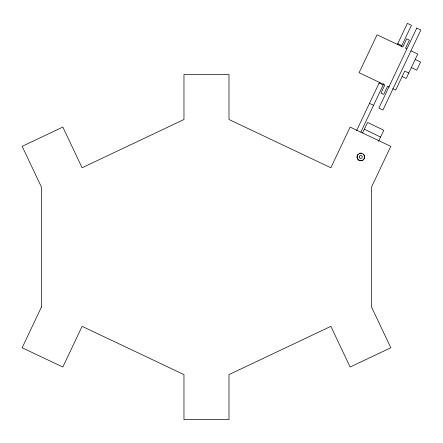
<?xml version="1.0" encoding="UTF-8"?>
<svg xmlns="http://www.w3.org/2000/svg" width="443" height="443" viewBox="0 0 443 443"><rect width="100%" height="100%" fill="white"/><g stroke="black" fill="none" stroke-linecap="round" stroke-linejoin="round"><path stroke-width="0.66" d="M356.532 130.718L379.33 82.592M397.338 44.571L407.377 23.385L411.447 25.312L401.22 46.897M360.895 132.025L383.771 83.733M362.54 132.917L367.624 122.445L383.821 130.308L378.433 141.406M397.742 43.724L401.812 45.651M406.779 48.835L405.555 48.254L409.41 40.119L406.696 38.834L402.842 46.969L377.076 34.764L359.09 72.735L384.856 84.945L381.002 93.08L383.716 94.365L387.57 86.23L389.314 87.055M411.049 50.856L417.76 54.035L406.198 78.45L402.133 76.523M415.191 59.462L420.617 62.031L416.763 70.166L411.337 67.596M408.767 73.023L404.703 71.096L395.704 90.084L392.803 88.705M379.114 83.051L383.178 84.978M369.479 103.391L373.543 105.318M364.345 129.19L380.543 137.059M363.277 154.07A3.749 3.749 0 0 1 363.598 159.369A3.749 3.749 0 0 1 358.304 159.69A3.749 3.749 0 0 1 357.983 154.397M359.6 153.322A3.749 3.749 0 0 1 361.538 153.206M41.42 307.077L22.15 347.761L62.834 367.031L82.105 326.347L183.972 374.601L183.972 419.615L228.992 419.615L228.992 374.601L330.86 326.347L350.131 367.031L390.815 347.761L371.544 307.077L371.544 187.029L390.815 146.345L350.131 127.075L330.86 167.759L228.992 119.505L228.992 74.485L183.972 74.485L183.972 119.505L82.105 167.759L62.834 127.075L22.15 146.345L41.42 187.029L41.42 307.077M416.78 28.064L378.881 108.075L382.951 110.002L420.85 29.991L416.78 28.064M358.409 159.912A3.749 3.749 0 0 0 364.528 157.725A3.749 3.749 0 0 0 359.578 153.522A3.749 3.749 0 0 0 358.409 159.912M359.794 158.007A1.501 1.501 0 0 0 362.263 157.182A1.501 1.501 0 0 0 360.314 155.46A1.501 1.501 0 0 0 359.794 158.007"/></g></svg>
